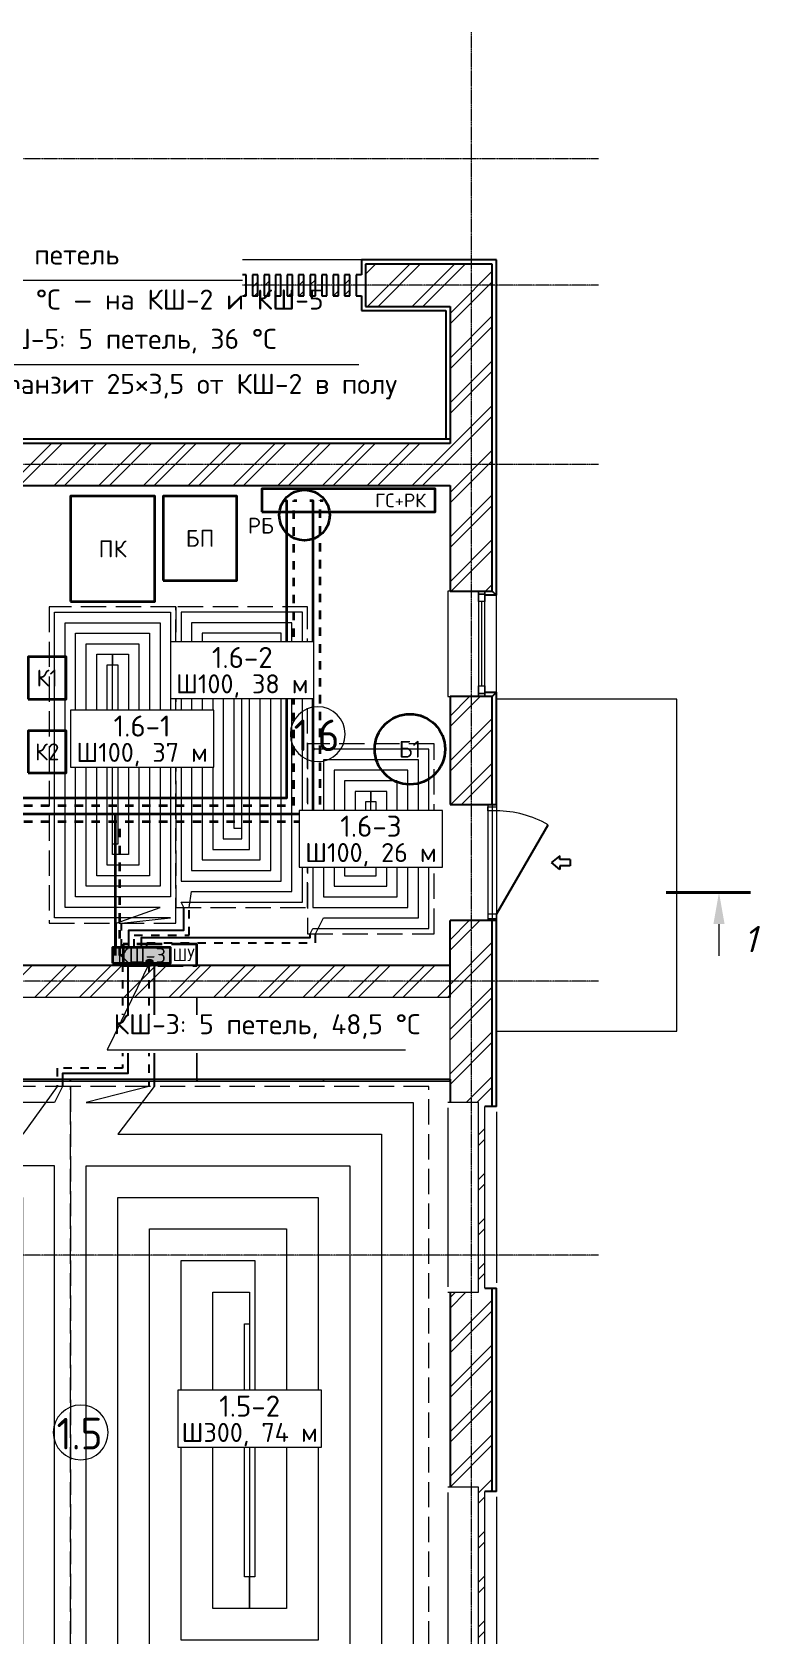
# Model space of a CAD drawing. Header units: millimetres. Extents: x -5016 to 22834, y -6019 to 18943.
# Drawn here: x 15836 to 22834, y 2700 to 17902 of the extents above; entities that cross this region are included whole.
import ezdxf
from ezdxf.enums import TextEntityAlignment as Align

# ---------------------------------------------------------------- set-up
doc = ezdxf.new("R2010")
doc.units = ezdxf.units.MM
for name, pattern in [('ОВ_ПУНКТ', [160, 80, -80]), ('ОВ_ШТРИХ', [330, 240, -90]), ('Осевая 12-2-2', [16, 12, -2, 0, -2]), ('Пунктир 2-1_5', [3.5, 2, -1.5])]:
    doc.linetypes.add(name, pattern=pattern)
for name, color, linetype, lineweight in [('A-AREA-IDEN', 8, 'Continuous', 13), ('A-DOOR', 8, 'Continuous', 13), ('A-FLOR', 9, 'Continuous', 13), ('A-GLAZ', 8, 'Continuous', 13), ('A-WALL', 8, 'Continuous', 13), ('A-WALL-PATT', 8, 'Continuous', 13), ('G-ANNO-SYMB', 8, 'Continuous', 13), ('I-FURN', 9, 'Continuous', 13), ('S-GRID', 8, 'Continuous', 13), ('АР_подложка', 8, 'Continuous', 13), ('ОВ_выноски', 7, 'Continuous', 18), ('ОВ_КШ', 7, 'Continuous', 35), ('ОВ_марки', 7, 'Continuous', 18), ('ОВ_оборуд', 7, 'Continuous', 35), ('ОВ_Т1', 1, 'Continuous', 50), ('ОВ_Т11', 6, 'Continuous', 35), ('ОВ_Т2', 5, 'Continuous', 50), ('ОВ_Т21', 4, 'Continuous', 35), ('ОВ_ТП', 1, 'Continuous', 13)]:
    doc.layers.add(name, color=color, linetype=linetype, lineweight=lineweight)
doc.styles.add('GOST', font='isocpeur.ttf', dxfattribs={"width": 0.9})
doc.styles.add('GOST Common', font='GOST_Common.ttf', dxfattribs={"height": 300})
doc.styles.add('ISOCPEUR_I', font='isocpeui.ttf', dxfattribs={"height": 250})
pattern_1 = [(45, (0, 0), (-212.132, 212.132), []), (45, (0, 100), (-212.132, 212.132), [])]

# ---------------------------------------------------------------- blocks, each defined once
blk = doc.blocks.new('INT 18 Шкаф - INT 18 Шкаф-1564175-Этаж 1 - Планировка')
at = {"layer": 'I-FURN'}
for p, q in [((-1200, 350), (1200, 350)), ((-1200, 350), (-1200, -430)), ((1200, -430), (1200, 350)), ((1200, -430), (-1200, -430)), ((-1198.5, -432), (-0.8, -432)), ((-1198.5, -432), (-1198.5, -450)), ((-0.8, -450), (-1198.5, -450)), ((-0.8, -450), (-0.8, -432)), ((0.8, -432), (1198.5, -432)), ((0.8, -432), (0.8, -450)), ((1198.5, -450), (0.8, -450)), ((1198.5, -450), (1198.5, -432))]:
    blk.add_line(p, q, dxfattribs=at)
blk = doc.blocks.new('INT 19 Дверь входная одностворчатая с остеклением - 1100 х 2480 ОС-Сверху 2-1581826-Этаж 1 - Планировка')
at = {"layer": 'A-DOOR', "lineweight": 25}
for p, q in [((-30, 940), (-30, 842)), ((-30, 940), (0, 940)), ((0, 940), (30, 940)), ((30, 940), (30, 842)), ((-65, 842), (0, 764)), ((-30, 842), (-65, 842)), ((65, 842), (0, 764)), ((30, 842), (65, 842)), ((490, 240), (-359, 730))]:
    blk.add_line(p, q, dxfattribs=at)
at = {"layer": 'A-DOOR'}
for p, q in [((-550, 240), (-530, 240)), ((-550, 240), (-550, 160)), ((-550, 160), (-530, 160)), ((-530, 160), (-530, 240)), ((-530, 240), (-490, 240)), ((-530, 160), (-530, 240)), ((-490, 160), (-530, 160)), ((-490, 240), (490, 240)), ((-490, 240), (-490, 160)), ((-490, 160), (490, 160)), ((530, 240), (490, 240)), ((490, 240), (490, 160)), ((490, 160), (530, 160)), ((530, 240), (550, 240)), ((530, 160), (530, 240)), ((530, 160), (530, 240)), ((530, 160), (550, 160)), ((550, 240), (550, 160))]:
    blk.add_line(p, q, dxfattribs=at)
blk.add_arc((490, 240), 980, 150, 180, dxfattribs=at)
blk = doc.blocks.new('INT 20 Окно Прямоугольник 1ст - INT 20 Окно Прямоугольник 1ст 1000-3000h-1568821-Этаж 1 - Планировка')
at = {"layer": 'A-GLAZ'}
for p, q in [((460, 240), (-460, 240)), ((-500, 130), (-400, 130)), ((-470, 130), (-500, 130)), ((-500, 70), (-470, 70)), ((-400, 70), (-500, 70)), ((-470, 70), (-470, 130)), ((-400, 130), (-470, 130)), ((-470, 130), (-470, 70)), ((-470, 70), (-400, 70)), ((400, 130), (500, 130)), ((470, 130), (400, 130)), ((500, 70), (400, 70)), ((400, 70), (470, 70)), ((500, 130), (470, 130)), ((470, 130), (470, 70)), ((470, 70), (470, 130)), ((470, 70), (500, 70)), ((-500, -200), (-500, -220)), ((-500, -220), (500, -220)), ((500, -220), (500, -200))]:
    blk.add_line(p, q, dxfattribs=at)
blk = doc.blocks.new('INT 20 Откосы окон снаружи Прямоугольник - INT 20 Откосы окон снаружи Прямоугольник-1566574-Этаж 1 - Планировка')
at = {"layer": 'A-WALL', "lineweight": 25}
for p, q in [((-477, 30), (-477, -80)), ((443, -80), (443, 30))]:
    blk.add_line(p, q, dxfattribs=at)
blk = doc.blocks.new('INT 20 Створка - 05_ Правое поворотно-откидное-1566575-Этаж 1 - Планировка')
at = {"layer": 'A-GLAZ'}
for p, q in [((400, 30), (-400, 30)), ((-400, 30), (-400, -30)), ((400, 30), (-400, 30)), ((-400, 30), (-400, -30)), ((400, -30), (400, 30)), ((400, -30), (400, 30)), ((-400, 0), (400, 0)), ((-400, -30), (400, -30)), ((-400, -30), (400, -30))]:
    blk.add_line(p, q, dxfattribs=at)
blk = doc.blocks.new('INT 20 Откосы окон снаружи Прямоугольник - INT 20 Откосы окон снаружи Прямоугольник-1566578-Этаж 1 - Планировка')
at = {"layer": 'A-WALL', "lineweight": 25}
for p, q in [((-877, 30), (-877, -80)), ((843, -80), (843, 30))]:
    blk.add_line(p, q, dxfattribs=at)
blk = doc.blocks.new('INT 20 Подоконник - Подоконник внутри-1566579-Этаж 1 - Планировка')
at = {"layer": 'A-GLAZ'}
for p, q in [((-950, 0), (-950, -290)), ((850, 0), (-950, 0)), ((850, -290), (850, 0)), ((-900, -290), (800, -290))]:
    blk.add_line(p, q, dxfattribs=at)
blk = doc.blocks.new('INT 20 Подоконник - Подоконник снаружи-1566581-Этаж 1 - Планировка')
at = {"layer": 'A-GLAZ'}
for p, q in [((-910, 0), (-910, 110)), ((810, 0), (-910, 0)), ((-860, 110), (760, 110)), ((810, 110), (810, 0))]:
    blk.add_line(p, q, dxfattribs=at)
blk = doc.blocks.new('Разрез - Номер сзади-3578-Этаж 1 - Планировка')
at = {"layer": 'G-ANNO-SYMB'}
blk.add_hatch(color=256, dxfattribs=at).paths.add_polyline_path([(2.47, -3), (3, 0), (3.53, -3)])
at = {"layer": 'G-ANNO-SYMB', "lineweight": 40}
blk.add_line((0, 0), (8, 0), dxfattribs=at)
at = {"layer": 'G-ANNO-SYMB'}
blk.add_line((3, -3), (3, -6), dxfattribs=at)
blk = doc.blocks.new('INT Марка помещения - Номер помещения _ Площадь _ Имя-1615504-Этаж 1 - Планировка')
at = {"layer": 'A-AREA-IDEN'}
for start, end in [(360, 180), (180, 360)]:
    blk.add_arc((0, 0), 2.6, start, end, dxfattribs=at)
blk = doc.blocks.new('АР_План_1_этажа')
at = {"layer": 'A-WALL-PATT', "lineweight": 9}
h = blk.add_hatch(dxfattribs=at)
h.set_pattern_fill('FP_1', color=256, style=0, pattern_type=2)
h.set_pattern_definition(pattern_1)
h.paths.add_polyline_path([(21968, 19973), (22368, 19973), (22368, 20373), (21168, 20373), (21168, 19973)])
h = blk.add_hatch(dxfattribs=at)
h.set_pattern_fill('FP_1', color=256, style=0, pattern_type=2)
h.set_pattern_definition(pattern_1)
h.paths.add_polyline_path([(18021, 20073), (18071, 20073), (18071, 20273), (18021, 20273)])
h = blk.add_hatch(dxfattribs=at)
h.set_pattern_fill('FP_1', color=256, style=0, pattern_type=2)
h.set_pattern_definition(pattern_1)
h.paths.add_polyline_path([(18130, 20073), (18180, 20073), (18180, 20273), (18130, 20273)])
h = blk.add_hatch(dxfattribs=at)
h.set_pattern_fill('FP_1', color=256, style=0, pattern_type=2)
h.set_pattern_definition(pattern_1)
h.paths.add_polyline_path([(18239, 20073), (18289, 20073), (18289, 20273), (18239, 20273)])
h = blk.add_hatch(dxfattribs=at)
h.set_pattern_fill('FP_1', color=256, style=0, pattern_type=2)
h.set_pattern_definition(pattern_1)
h.paths.add_polyline_path([(18349, 20073), (18399, 20073), (18399, 20273), (18349, 20273)])
h = blk.add_hatch(dxfattribs=at)
h.set_pattern_fill('FP_1', color=256, style=0, pattern_type=2)
h.set_pattern_definition(pattern_1)
h.paths.add_polyline_path([(18458, 20073), (18508, 20073), (18508, 20273), (18458, 20273)])
h = blk.add_hatch(dxfattribs=at)
h.set_pattern_fill('FP_1', color=256, style=0, pattern_type=2)
h.set_pattern_definition(pattern_1)
h.paths.add_polyline_path([(18567, 20073), (18617, 20073), (18617, 20273), (18567, 20273)])
h = blk.add_hatch(dxfattribs=at)
h.set_pattern_fill('FP_1', color=256, style=0, pattern_type=2)
h.set_pattern_definition(pattern_1)
h.paths.add_polyline_path([(18676, 20073), (18726, 20073), (18726, 20273), (18676, 20273)])
h = blk.add_hatch(dxfattribs=at)
h.set_pattern_fill('FP_1', color=256, style=0, pattern_type=2)
h.set_pattern_definition(pattern_1)
h.paths.add_polyline_path([(18785, 20073), (18835, 20073), (18835, 20273), (18785, 20273)])
h = blk.add_hatch(dxfattribs=at)
h.set_pattern_fill('FP_1', color=256, style=0, pattern_type=2)
h.set_pattern_definition(pattern_1)
h.paths.add_polyline_path([(18895, 20073), (18945, 20073), (18945, 20273), (18895, 20273)])
h = blk.add_hatch(dxfattribs=at)
h.set_pattern_fill('FP_1', color=256, style=0, pattern_type=2)
h.set_pattern_definition(pattern_1)
h.paths.add_polyline_path([(19113, 20073), (19163, 20073), (19163, 20273), (19113, 20273)])
h = blk.add_hatch(dxfattribs=at)
h.set_pattern_fill('FP_1', color=256, style=0, pattern_type=2)
h.set_pattern_definition(pattern_1)
h.paths.add_polyline_path([(19222, 20073), (19272, 20073), (19272, 20273), (19222, 20273)])
h = blk.add_hatch(dxfattribs=at)
h.set_pattern_fill('FP_1', color=256, style=0, pattern_type=2)
h.set_pattern_definition(pattern_1)
h.paths.add_polyline_path([(19331, 20073), (19381, 20073), (19381, 20273), (19331, 20273)])
h = blk.add_hatch(dxfattribs=at)
h.set_pattern_fill('FP_1', color=256, style=0, pattern_type=2)
h.set_pattern_definition(pattern_1)
h.paths.add_polyline_path([(19550, 20073), (19600, 20073), (19600, 20273), (19550, 20273)])
h = blk.add_hatch(dxfattribs=at)
h.set_pattern_fill('FP_1', color=256, style=0, pattern_type=2)
h.set_pattern_definition(pattern_1)
h.paths.add_polyline_path([(19659, 20073), (19709, 20073), (19709, 20273), (19659, 20273)])
h = blk.add_hatch(dxfattribs=at)
h.set_pattern_fill('FP_1', color=256, style=0, pattern_type=2)
h.set_pattern_definition(pattern_1)
h.paths.add_polyline_path([(19768, 20073), (19818, 20073), (19818, 20273), (19768, 20273)])
h = blk.add_hatch(dxfattribs=at)
h.set_pattern_fill('FP_1', color=256, style=0, pattern_type=2)
h.set_pattern_definition(pattern_1)
h.paths.add_polyline_path([(19986, 20073), (20036, 20073), (20036, 20273), (19986, 20273)])
h = blk.add_hatch(dxfattribs=at)
h.set_pattern_fill('FP_1', color=256, style=0, pattern_type=2)
h.set_pattern_definition(pattern_1)
h.paths.add_polyline_path([(20096, 20073), (20146, 20073), (20146, 20273), (20096, 20273)])
h = blk.add_hatch(dxfattribs=at)
h.set_pattern_fill('FP_1', color=256, style=0, pattern_type=2)
h.set_pattern_definition(pattern_1)
h.paths.add_polyline_path([(20205, 20073), (20255, 20073), (20255, 20273), (20205, 20273)])
h = blk.add_hatch(dxfattribs=at)
h.set_pattern_fill('FP_1', color=256, style=0, pattern_type=2)
h.set_pattern_definition(pattern_1)
h.paths.add_polyline_path([(20423, 20073), (20473, 20073), (20473, 20273), (20423, 20273)])
h = blk.add_hatch(dxfattribs=at)
h.set_pattern_fill('FP_1', color=256, style=0, pattern_type=2)
h.set_pattern_definition(pattern_1)
h.paths.add_polyline_path([(20532, 20073), (20582, 20073), (20582, 20273), (20532, 20273)])
h = blk.add_hatch(dxfattribs=at)
h.set_pattern_fill('FP_1', color=256, style=0, pattern_type=2)
h.set_pattern_definition(pattern_1)
h.paths.add_polyline_path([(20641, 20073), (20691, 20073), (20691, 20273), (20641, 20273)])
h = blk.add_hatch(dxfattribs=at)
h.set_pattern_fill('FP_1', color=256, style=0, pattern_type=2)
h.set_pattern_definition(pattern_1)
h.paths.add_polyline_path([(20860, 20073), (20910, 20073), (20910, 20273), (20860, 20273)])
h = blk.add_hatch(dxfattribs=at)
h.set_pattern_fill('FP_1', color=256, style=0, pattern_type=2)
h.set_pattern_definition(pattern_1)
h.paths.add_polyline_path([(20969, 20073), (21019, 20073), (21019, 20273), (20969, 20273)])
h = blk.add_hatch(dxfattribs=at)
h.set_pattern_fill('FP_1', color=256, style=0, pattern_type=2)
h.set_pattern_definition(pattern_1)
h.paths.add_polyline_path([(22368, 18673), (22368, 19973), (21968, 19973), (21968, 18673), (22150, 18673)])
h = blk.add_hatch(dxfattribs=at)
h.set_pattern_fill('FP_1', color=256, style=0, pattern_type=2)
h.set_pattern_definition(pattern_1)
h.paths.add_polyline_path([(21968, 18273), (21968, 18673), (14568, 18673), (14568, 18273), (20706, 18273)])
h = blk.add_hatch(dxfattribs=at)
h.set_pattern_fill('FP_1', color=256, style=0, pattern_type=2)
h.set_pattern_definition(pattern_1)
h.paths.add_polyline_path([(21968, 5973), (22368, 5973), (22368, 7013), (22298, 7013), (22298, 8733), (22368, 8733), (22368, 10663), (22298, 10663), (22298, 12383), (22368, 12383), (22368, 14148), (21968, 14148), (21968, 12423), (22238, 12423), (22238, 10623), (21968, 10623), (21968, 8773), (22238, 8773), (22238, 6973), (21968, 6973), (21968, 6100)])
h.paths.add_polyline_path([(22368, 15248), (22368, 16273), (21968, 16273), (21968, 15248)])
h.paths.add_polyline_path([(21968, 17273), (22368, 17273), (22368, 18673), (21968, 18673), (21968, 18173)])
h = blk.add_hatch(dxfattribs=at)
h.set_pattern_fill('FP_1', color=256, style=0, pattern_type=2)
h.set_pattern_definition(pattern_1)
h.paths.add_polyline_path([(21968, 13423), (21968, 13723), (16768, 13723), (16768, 13423), (20706, 13423)])
h.paths.add_polyline_path([(15868, 13423), (15868, 13723), (14868, 13723), (14868, 13423), (14930, 13423)])
at = {"layer": 'A-FLOR'}
for p, q in [((21128, 20413), (15008, 20413)), ((24118, 16248), (22408, 16248)), ((24118, 13098), (24118, 16248)), ((22408, 13098), (24118, 13098))]:
    blk.add_line(p, q, dxfattribs=at)
at = {"layer": 'A-WALL', "lineweight": 25}
for p, q in [((21128, 20413), (21128, 20273)), ((22408, 20413), (21128, 20413)), ((22368, 20373), (21168, 20373)), ((21168, 20373), (21168, 19973)), ((22368, 17273), (22368, 20373)), ((22408, 17233), (22408, 20413)), ((18021, 20273), (18021, 20073)), ((18071, 20273), (18021, 20273)), ((18071, 20073), (18071, 20273)), ((18130, 20273), (18130, 20073)), ((18180, 20273), (18130, 20273)), ((18180, 20073), (18180, 20273)), ((18239, 20273), (18239, 20073)), ((18289, 20273), (18239, 20273)), ((18289, 20073), (18289, 20273)), ((18349, 20273), (18349, 20073)), ((18399, 20273), (18349, 20273)), ((18399, 20073), (18399, 20273)), ((18458, 20273), (18458, 20073)), ((18508, 20273), (18458, 20273)), ((18508, 20073), (18508, 20273)), ((18567, 20273), (18567, 20073)), ((18617, 20273), (18567, 20273)), ((18617, 20073), (18617, 20273)), ((18676, 20273), (18676, 20073)), ((18726, 20273), (18676, 20273)), ((18726, 20073), (18726, 20273)), ((18785, 20273), (18785, 20073)), ((18835, 20273), (18785, 20273)), ((18835, 20073), (18835, 20273)), ((18895, 20273), (18895, 20073)), ((18945, 20273), (18895, 20273)), ((18945, 20073), (18945, 20273)), ((19004, 20273), (19004, 20073)), ((19054, 20273), (19004, 20273)), ((19054, 20073), (19054, 20273)), ((19113, 20273), (19113, 20073)), ((19163, 20273), (19113, 20273)), ((19163, 20073), (19163, 20273)), ((19222, 20273), (19222, 20073)), ((19272, 20273), (19222, 20273)), ((19272, 20073), (19272, 20273)), ((19331, 20273), (19331, 20073)), ((19381, 20273), (19331, 20273)), ((19381, 20073), (19381, 20273)), ((19440, 20273), (19440, 20073)), ((19490, 20273), (19440, 20273)), ((19490, 20073), (19490, 20273)), ((19550, 20273), (19550, 20073)), ((19600, 20273), (19550, 20273)), ((19600, 20073), (19600, 20273)), ((19659, 20273), (19659, 20073)), ((19709, 20273), (19659, 20273)), ((19709, 20073), (19709, 20273)), ((19768, 20273), (19768, 20073)), ((19818, 20273), (19768, 20273)), ((19818, 20073), (19818, 20273)), ((19877, 20273), (19877, 20073)), ((19927, 20273), (19877, 20273)), ((19927, 20073), (19927, 20273)), ((19986, 20273), (19986, 20073)), ((20036, 20273), (19986, 20273)), ((20036, 20073), (20036, 20273)), ((20096, 20273), (20096, 20073)), ((20146, 20273), (20096, 20273)), ((20146, 20073), (20146, 20273)), ((20205, 20273), (20205, 20073)), ((20255, 20273), (20205, 20273)), ((20255, 20073), (20255, 20273)), ((20314, 20273), (20314, 20073)), ((20364, 20273), (20314, 20273)), ((20364, 20073), (20364, 20273)), ((20423, 20273), (20423, 20073)), ((20473, 20273), (20423, 20273)), ((20473, 20073), (20473, 20273)), ((20532, 20273), (20532, 20073)), ((20582, 20273), (20532, 20273)), ((20582, 20073), (20582, 20273)), ((20641, 20273), (20641, 20073)), ((20691, 20273), (20641, 20273)), ((20691, 20073), (20691, 20273)), ((20751, 20273), (20751, 20073)), ((20801, 20273), (20751, 20273)), ((20801, 20073), (20801, 20273)), ((20860, 20273), (20860, 20073)), ((20910, 20273), (20860, 20273)), ((20910, 20073), (20910, 20273)), ((20969, 20273), (20969, 20073)), ((21019, 20273), (20969, 20273)), ((21019, 20073), (21019, 20273)), ((21078, 20273), (21078, 20073)), ((21128, 20273), (21078, 20273)), ((18021, 20073), (18071, 20073)), ((18130, 20073), (18180, 20073)), ((18239, 20073), (18289, 20073)), ((18349, 20073), (18399, 20073)), ((18458, 20073), (18508, 20073)), ((18567, 20073), (18617, 20073)), ((18676, 20073), (18726, 20073)), ((18785, 20073), (18835, 20073)), ((18895, 20073), (18945, 20073)), ((19004, 20073), (19054, 20073)), ((19113, 20073), (19163, 20073)), ((19222, 20073), (19272, 20073)), ((19331, 20073), (19381, 20073)), ((19440, 20073), (19490, 20073)), ((19550, 20073), (19600, 20073)), ((19659, 20073), (19709, 20073)), ((19768, 20073), (19818, 20073)), ((19877, 20073), (19927, 20073)), ((19986, 20073), (20036, 20073)), ((20096, 20073), (20146, 20073)), ((20205, 20073), (20255, 20073)), ((20314, 20073), (20364, 20073)), ((20423, 20073), (20473, 20073)), ((20532, 20073), (20582, 20073)), ((20641, 20073), (20691, 20073)), ((20751, 20073), (20801, 20073)), ((20860, 20073), (20910, 20073)), ((20969, 20073), (21019, 20073)), ((21078, 20073), (21128, 20073)), ((21128, 20073), (21128, 19933)), ((21128, 19933), (21928, 19933)), ((21168, 19973), (21968, 19973)), ((21928, 19933), (21928, 18713)), ((21968, 19973), (21968, 18673)), ((21968, 18713), (15008, 18713)), ((21968, 18673), (14968, 18673)), ((17068, 18273), (21968, 18273)), ((21968, 18273), (21968, 17273)), ((21968, 17273), (22368, 17273)), ((22368, 17273), (22408, 17233)), ((21968, 16273), (21968, 15248)), ((22368, 16273), (21968, 16273)), ((22408, 16313), (22368, 16273)), ((22368, 15248), (22368, 16273)), ((22408, 15248), (22408, 16313)), ((21968, 15248), (22408, 15248)), ((22408, 14148), (21968, 14148)), ((21968, 13423), (21968, 14148)), ((22368, 12383), (22368, 14148)), ((22408, 12383), (22408, 14148)), ((21968, 13723), (16768, 13723)), ((21968, 12643), (21968, 12423)), ((22368, 8733), (22368, 10663)), ((22408, 8733), (22408, 10663)), ((21968, 10623), (21968, 8773))]:
    blk.add_line(p, q, dxfattribs=at)
at = {"layer": 'A-WALL'}
for p, q in [((22328, 15248), (22328, 14148)), ((22368, 15248), (22368, 14148)), ((22408, 15248), (22408, 14148))]:
    blk.add_line(p, q, dxfattribs=at)
at = {"layer": 'G-ANNO-SYMB', "linetype": 'Пунктир 2-1_5'}
blk.add_line((24518, 14415), (24819, 14415), dxfattribs=at)
at = {"layer": 'S-GRID', "color": 251, "linetype": 'Осевая 12-2-2', "true_color": 0x646464}
for p, q in [((22168, 22575), (22168, -1346)), ((23376, 21373), (-1176, 21373)), ((23376, 20173), (-1176, 20173)), ((23376, 18473), (-1176, 18473)), ((23376, 13573), (-1176, 13573)), ((23376, 10973), (-1176, 10973))]:
    blk.add_line(p, q, dxfattribs=at)
at = {"layer": 'A-AREA-IDEN', "xscale": 99.99999999999993, "yscale": 99.99999999999993, "zscale": 99.99999999999993}
for p in [(18155, 19378), (20714, 15916), (18466, 9293)]:
    blk.add_blockref('INT Марка помещения - Номер помещения _ Площадь _ Имя-1615504-Этаж 1 - Планировка', p, dxfattribs=at)
at = {"layer": 'A-DOOR', "lineweight": 25, "rotation": 269.9999999999999}
blk.add_blockref('INT 19 Дверь входная одностворчатая с остеклением - 1100 х 2480 ОС-Сверху 2-1581826-Этаж 1 - Планировка', (22168, 14698), dxfattribs=at)
at = {"layer": 'A-GLAZ'}
for name, p, rotation in [('INT 20 Окно Прямоугольник 1ст - INT 20 Окно Прямоугольник 1ст 1000-3000h-1568821-Этаж 1 - Планировка', (22168, 16773), 269.9999999999999), ('INT 20 Створка - 05_ Правое поворотно-откидное-1566575-Этаж 1 - Планировка', (22268, 16773), 269.9999999999999), ('INT 20 Подоконник - Подоконник внутри-1566579-Этаж 1 - Планировка', (22238, 11473), 269.9999999999999), ('INT 20 Подоконник - Подоконник снаружи-1566581-Этаж 1 - Планировка', (22298, 11473), 270.0000000000006), ('INT 20 Подоконник - Подоконник внутри-1566579-Этаж 1 - Планировка', (22238, 7823), 269.9999999999999), ('INT 20 Подоконник - Подоконник снаружи-1566581-Этаж 1 - Планировка', (22298, 7823), 270.0000000000006)]:
    blk.add_blockref(name, p, dxfattribs=dict(at, rotation=rotation))
at = {"layer": 'A-WALL', "lineweight": 25, "rotation": 269.9999999999999}
for name, p in [('INT 20 Откосы окон снаружи Прямоугольник - INT 20 Откосы окон снаружи Прямоугольник-1566574-Этаж 1 - Планировка', (22378, 16756)), ('INT 20 Откосы окон снаружи Прямоугольник - INT 20 Откосы окон снаружи Прямоугольник-1566578-Этаж 1 - Планировка', (22378, 11506)), ('INT 20 Откосы окон снаружи Прямоугольник - INT 20 Откосы окон снаружи Прямоугольник-1566578-Этаж 1 - Планировка', (22378, 7856))]:
    blk.add_blockref(name, p, dxfattribs=at)
at = {"layer": 'G-ANNO-SYMB', "extrusion": (0, 0, -1), "xscale": 99.99999999999993, "yscale": 99.99999999999993, "zscale": 99.99999999999993}
blk.add_blockref('Разрез - Номер сзади-3578-Этаж 1 - Планировка', (-24819, 14415), dxfattribs=at)
at = {"layer": 'I-FURN'}
for p in [(18368, 13073), (20768, 13073)]:
    blk.add_blockref('INT 18 Шкаф - INT 18 Шкаф-1564175-Этаж 1 - Планировка', p, dxfattribs=at)
at = {"layer": 'A-AREA-IDEN', "char_height": 300, "attachment_point": 1, "style": 'GOST Common'}
for s, insert, width in [('1.13', (17843, 19516), 761.6), ('1.6', (20485, 16055), 561.18), ('1.5', (18237, 9432), 561.18)]:
    blk.add_mtext(s, dxfattribs=dict(at, insert=insert, width=width))
at = {"layer": 'G-ANNO-SYMB', "insert": (24752, 14097), "char_height": 250, "width": 160.34, "attachment_point": 1, "style": 'ISOCPEUR_I', "bg_fill": 3, "box_fill_scale": 0, "bg_fill_color": 256, "bg_fill_true_color": 3254780160, "bg_fill_transparency": 256}
blk.add_mtext('\\fISOCPEUR|b0|i1|c204|p34|;1', dxfattribs=at)

msp = doc.modelspace()

# ---------------------------------------------------------------- block references
at = {"layer": 'АР_подложка'}
msp.add_blockref('АР_План_1_этажа', (-2168, -4673), dxfattribs=at)

# ---------------------------------------------------------------- next in the draw order: hatches: boundary and pattern name
at = {"layer": 'ОВ_выноски'}
h = msp.add_hatch(color=7, dxfattribs=at)
edge = h.paths.add_edge_path()
edge.add_arc((16950, 9075), 35, 0, 360)
at = {"layer": 'ОВ_КШ'}
msp.add_hatch(color=2, dxfattribs=at).paths.add_polyline_path([(16600, 9070), (17150, 9070), (17150, 9220), (16600, 9220)])

# ---------------------------------------------------------------- next in the draw order: linework, layer by layer
at = {"layer": 'ОВ_выноски'}
msp.add_circle((16950, 9075), 35, dxfattribs=at)
at = {"layer": 'ОВ_КШ'}
msp.add_lwpolyline([(16600, 9070), (17150, 9070), (17150, 9220), (16600, 9220)], close=True, dxfattribs=at)
at = {"layer": 'ОВ_оборуд'}
for points in [[(18016, 13350), (19660, 13350), (19660, 13570), (18016, 13570)], [(16200, 12500), (17000, 12500), (17000, 13500), (16200, 13500)], [(17080, 12700), (17780, 12700), (17780, 13500), (17080, 13500)], [(15800, 11575), (16160, 11575), (16160, 11975), (15800, 11975)], [(15800, 10875), (16160, 10875), (16160, 11275), (15800, 11275)]]:
    msp.add_lwpolyline(points, close=True, dxfattribs=at)
at = {"layer": 'ОВ_оборуд', "linetype": 'ОВ_ШТРИХ'}
msp.add_lwpolyline([(16700, 9050), (17400, 9050), (17400, 9250), (16700, 9250)], close=True, dxfattribs=at)
at = {"layer": 'ОВ_оборуд'}
for centre, radius in [((18420, 13320), 240), ((19420, 11100), 334)]:
    msp.add_circle(centre, radius, dxfattribs=at)
at = {"layer": 'ОВ_Т1', "lineweight": 35}
msp.add_lwpolyline([(18222, 13460), (18250, 13460), (18250, 10635), (15600, 10635)], dxfattribs=at)
at = {"layer": 'ОВ_Т11', "lineweight": 35}
for points in [[(18472, 13460), (18500, 13460), (18500, 10485), (15600, 10485)], [(16625, 10485), (16625, 9145)]]:
    msp.add_lwpolyline(points, dxfattribs=at)
at = {"layer": 'ОВ_Т11', "lineweight": 18}
for points in [[(16685, 9450), (17150, 9500), (16050, 9500), (16050, 12400), (17150, 12400), (17150, 9700), (16250, 9700), (16250, 12200), (16950, 12200), (16950, 9900), (16450, 9900), (16450, 12000), (16750, 12000), (16750, 10100), (16600, 10100), (16600, 12000), (16600, 11900)], [(17275, 9600), (17250, 9650), (18400, 9650), (18400, 12400), (17250, 12400), (17250, 9850), (18200, 9850), (18200, 12200), (17450, 12200), (17450, 10050), (18000, 10050), (18000, 12000), (17650, 12000), (17650, 10250), (17825, 10250), (17825, 12000), (17825, 11900)], [(18475, 9350), (18500, 9400), (19600, 9400), (19600, 11100), (18500, 11100), (18500, 9600), (19400, 9600), (19400, 10900), (18700, 10900), (18700, 9800), (19200, 9800), (19200, 10700), (18900, 10700), (18900, 10000), (19050, 10000), (19050, 10700), (19050, 10600)], [(16125, 7900), (16050, 7750), (13000, 7750), (13000, 1750), (16050, 1750), (16050, 7150), (13600, 7150), (13600, 2350), (15450, 2350), (15450, 6550), (14200, 6550), (14200, 2950), (14850, 2950), (14850, 5950), (14525, 5950), (14525, 2950), (14525, 3250)], [(16945, 7900), (16350, 7750), (19450, 7750), (19450, 1750), (16350, 1750), (16350, 7150), (18850, 7150), (18850, 2350), (16950, 2350), (16950, 6550), (18250, 6550), (18250, 2950), (17550, 2950), (17550, 5950), (17900, 5950), (17900, 2950), (17900, 3250)]]:
    msp.add_lwpolyline(points, dxfattribs=at)
at = {"layer": 'ОВ_Т11', "lineweight": 25}
for points in [[(16755, 9220), (16755, 9385), (17275, 9385), (17275, 9600)], [(16635, 9220), (16635, 9450)], [(16875, 9220), (16875, 9315), (18475, 9315), (18475, 9350)], [(16745, 9070), (16745, 8025), (16125, 8025), (16125, 7900)], [(16995, 9070), (16995, 7900)]]:
    msp.add_lwpolyline(points, dxfattribs=at)
at = {"layer": 'ОВ_Т2', "linetype": 'ОВ_ПУНКТ', "lineweight": 35}
msp.add_lwpolyline([(15600, 10565), (18320, 10565), (18320, 13460), (18348, 13460)], dxfattribs=at)
at = {"layer": 'ОВ_Т21', "linetype": 'ОВ_ПУНКТ', "lineweight": 35}
for points in [[(15600, 10415), (18570, 10415), (18570, 13460), (18598, 13460)], [(16670, 9145), (16670, 10415)]]:
    msp.add_lwpolyline(points, dxfattribs=at)
at = {"layer": 'ОВ_Т21', "lineweight": 18}
for points in [[(16635, 9450), (17050, 9600), (16150, 9600), (16150, 12300), (17050, 12300), (17050, 9800), (16350, 9800), (16350, 12100), (16850, 12100), (16850, 10000), (16550, 10000), (16550, 11900), (16650, 11900), (16650, 10200), (16600, 10200), (16600, 11900)], [(17325, 9600), (17350, 9750), (18300, 9750), (18300, 12300), (17350, 12300), (17350, 9950), (18100, 9950), (18100, 12100), (17550, 12100), (17550, 10150), (17900, 10150), (17900, 11900), (17750, 11900), (17750, 10350), (17825, 10350), (17825, 11900)], [(18525, 9350), (18600, 9500), (19500, 9500), (19500, 11000), (18600, 11000), (18600, 9700), (19300, 9700), (19300, 10800), (18800, 10800), (18800, 9900), (19100, 9900), (19100, 10600), (19000, 10600), (19000, 10100), (19050, 10100), (19050, 10600)], [(16075, 7900), (15750, 7450), (13300, 7450), (13300, 2050), (15750, 2050), (15750, 6850), (13900, 6850), (13900, 2650), (15150, 2650), (15150, 6250), (14500, 6250), (14500, 3250), (14550, 3250), (14550, 5650), (14525, 5650), (14525, 3250)], [(16995, 7900), (16650, 7450), (19150, 7450), (19150, 2050), (16650, 2050), (16650, 6850), (18550, 6850), (18550, 2650), (17250, 2650), (17250, 6250), (17950, 6250), (17950, 3250), (17850, 3250), (17850, 5650), (17900, 5650), (17900, 3250)]]:
    msp.add_lwpolyline(points, dxfattribs=at)
at = {"layer": 'ОВ_Т21', "linetype": 'ОВ_ПУНКТ', "lineweight": 25}
for points in [[(16805, 9220), (16805, 9335), (17325, 9335), (17325, 9600)], [(16685, 9220), (16685, 9450)], [(16925, 9220), (16925, 9265), (18525, 9265), (18525, 9350)], [(16695, 9070), (16695, 8075), (16075, 8075), (16075, 7900)], [(16945, 9070), (16945, 7900)]]:
    msp.add_lwpolyline(points, dxfattribs=at)
at = {"layer": 'ОВ_ТП', "linetype": 'ОВ_ШТРИХ'}
for points in [[(16000, 9450), (17200, 9450), (17200, 12450), (16000, 12450)], [(17200, 9600), (18450, 9600), (18450, 12450), (17200, 12450)], [(18450, 9350), (19650, 9350), (19650, 11150), (18450, 11150)], [(12850, 1600), (16200, 1600), (16200, 7900), (12850, 7900)], [(16200, 1600), (19600, 1600), (19600, 7900), (16200, 7900)]]:
    msp.add_lwpolyline(points, close=True, dxfattribs=at)

# ---------------------------------------------------------------- next in the draw order: texts
at = {"layer": 'ОВ_марки', "style": 'GOST'}
msp.add_text('КШ-3', height=140, dxfattribs=at).set_placement((16875, 9145), align=Align.MIDDLE_CENTER)
at = {"layer": 'ОВ_оборуд', "style": 'GOST'}
for s, height, p in [('ГС+РК', 130, (19330, 13460)), ('ПК', 160, (16600, 13000)), ('БП', 160, (17430, 13100)), ('К1', 160, (15980, 11775)), ('К2', 160, (15980, 11075)), ('Б1', 160, (19420, 11100)), ('ШУ', 120, (17275, 9150))]:
    msp.add_text(s, height=height, dxfattribs=at).set_placement(p, align=Align.MIDDLE_CENTER)
msp.add_text('РБ', height=150, dxfattribs=at).set_placement((18130, 13220), align=Align.MIDDLE_RIGHT)

# ---------------------------------------------------------------- next in the draw order: wipeouts: each hides what was drawn before it
for points in [[(13000, 15222), (17832, 15222), (17832, 15878), (13000, 15878)], [(15400, 14422), (18936, 14422), (18936, 15078), (15400, 15078)]]:
    msp.add_wipeout(points)

# ---------------------------------------------------------------- next in the draw order: linework, layer by layer
at = {"layer": 'ОВ_выноски'}
for points in [[(13000, 15550), (17832, 15550)], [(15400, 14750), (18936, 14750)]]:
    msp.add_lwpolyline(points, dxfattribs=at)

# ---------------------------------------------------------------- next in the draw order: texts
at = {"layer": 'ОВ_марки', "style": 'GOST'}
for s, p in [('КШ-2, нижний ярус: 5 петель', (13060, 15640)), ('КШ-5: 5 петель, 36 °С', (15460, 14840))]:
    msp.add_text(s, height=190, dxfattribs=at).set_placement(p, align=Align.BOTTOM_LEFT)
for s, p in [('смесительный узел 36 °С — на КШ-2 и КШ-5', (13060, 15460)), ('транзит 25×3,5 от КШ-2 в полу', (15460, 14660))]:
    msp.add_text(s, height=190, dxfattribs=at).set_placement(p, align=Align.TOP_LEFT)

# ---------------------------------------------------------------- next in the draw order: wipeouts: each hides what was drawn before it
for points in [[(17150, 11580), (18510, 11580), (18510, 12120), (17150, 12120)], [(16200, 10930), (17560, 10930), (17560, 11470), (16200, 11470)], [(18370, 9980), (19730, 9980), (19730, 10520), (18370, 10520)], [(16550, 8220), (19379, 8220), (19379, 8578), (16550, 8578)], [(17220, 4480), (18580, 4480), (18580, 5020), (17220, 5020)]]:
    msp.add_wipeout(points)

# ---------------------------------------------------------------- next in the draw order: linework, layer by layer
at = {"layer": 'ОВ_выноски'}
for points in [[(16950, 9075), (16550, 8250)], [(16550, 8250), (19379, 8250)]]:
    msp.add_lwpolyline(points, dxfattribs=at)
at = {"layer": 'ОВ_марки'}
for points in [[(17150, 11580), (18510, 11580), (18510, 12120), (17150, 12120)], [(16200, 10930), (17560, 10930), (17560, 11470), (16200, 11470)], [(18370, 9980), (19730, 9980), (19730, 10520), (18370, 10520)], [(17220, 4480), (18580, 4480), (18580, 5020), (17220, 5020)]]:
    msp.add_lwpolyline(points, close=True, dxfattribs=at)

# ---------------------------------------------------------------- next in the draw order: texts
at = {"layer": 'ОВ_марки', "style": 'GOST'}
for s, height, p in [('1.6-2', 200, (17830, 11970)), ('Ш100, 38 м', 180, (17830, 11720)), ('1.6-1', 200, (16880, 11320)), ('Ш100, 37 м', 180, (16880, 11070)), ('1.6-3', 200, (19050, 10370)), ('Ш100, 26 м', 180, (19050, 10120)), ('1.5-2', 200, (17900, 4870)), ('Ш300, 74 м', 180, (17900, 4620))]:
    msp.add_text(s, height=height, dxfattribs=at).set_placement(p, align=Align.MIDDLE_CENTER)
msp.add_text('КШ-3: 5 петель, 48,5 °С', height=190, dxfattribs=at).set_placement((16610, 8340), align=Align.BOTTOM_LEFT)

doc.saveas('drawing.dxf')
